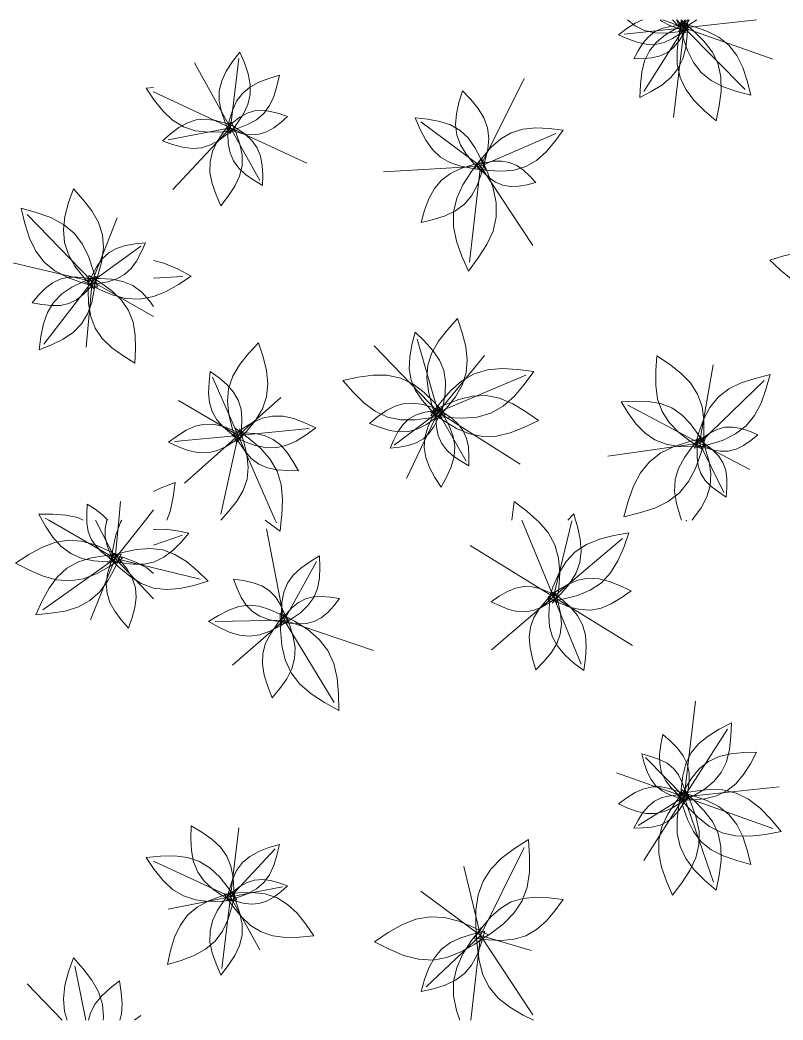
# Model space of a CAD drawing. Header units: metres. Extents: x 0 to 46.1, y -33.1 to 1.9.
# Drawn here: x 31.653 to 33.637, y -3.3 to -0.7 of the extents above; entities that cross this region are included whole.
import ezdxf

# ---------------------------------------------------------------- set-up
doc = ezdxf.new("R2010")
doc.units = ezdxf.units.M
doc.header["$LTSCALE"] = 0.02
doc.layers.add('AB_EXT_MASSIF', color=8, linetype='Continuous', lineweight=9)

msp = doc.modelspace()

# ---------------------------------------------------------------- linework, layer by layer
at = {"layer": 'AB_EXT_MASSIF', "lineweight": 9, "true_color": 0x606060, "transparency": 33554597}
for points in [[(33.3929, -0.7186), (33.3713, -0.7345), (33.3495, -0.7482), (33.3273, -0.7583), (33.3046, -0.7634), (33.2813, -0.7631), (33.2575, -0.758), (33.2333, -0.7491), (33.2089, -0.7382), (33.2305, -0.7224), (33.2523, -0.7086), (33.2713, -0.7)], [(33.3945, -0.7252), (33.3632, -0.731), (33.3328, -0.7345), (33.3038, -0.7338), (33.2769, -0.7276), (33.252, -0.7153), (33.2323, -0.7)], [(33.3883, -0.7284), (33.3647, -0.722), (33.3425, -0.7143), (33.3227, -0.7042), (33.3175, -0.7)], [(33.38, -0.72), (33.324, -0.7)], [(33.3842, -0.7322), (33.364, -0.7148), (33.3492, -0.7)], [(33.3597, -0.7222), (33.3899, -0.7)], [(33.3776, -0.7405), (33.3606, -0.7014), (33.3601, -0.7)], [(33.38, -0.72), (33.3603, -0.7)], [(33.3737, -0.7017), (33.4039, -0.7278), (33.4311, -0.7549), (33.453, -0.7838), (33.468, -0.8151), (33.4754, -0.849), (33.4758, -0.8853), (33.4709, -0.9234), (33.4631, -0.9625), (33.433, -0.9364), (33.4058, -0.9093), (33.3838, -0.8804), (33.3689, -0.8491), (33.3615, -0.8152), (33.3611, -0.7789), (33.366, -0.7408), (33.3737, -0.7017)], [(33.3658, -0.7288), (33.3812, -0.7)], [(33.3708, -0.7345), (33.3722, -0.7)], [(33.38, -0.72), (33.3731, -0.7)], [(33.38, -0.72), (33.5682, -0.7)], [(33.38, -0.72), (33.4123, -0.7)], [(33.38, -0.72), (33.3927, -0.7)], [(33.38, -0.72), (33.3824, -0.7)], [(33.38, -0.72), (33.2236, -0.7366)], [(33.3899, -0.7139), (33.3786, -0.735), (33.3664, -0.7546), (33.3524, -0.7713), (33.3361, -0.7842), (33.3172, -0.7931), (33.296, -0.7982), (33.2731, -0.8004), (33.2491, -0.8011), (33.2604, -0.78), (33.2726, -0.7604), (33.2866, -0.7437), (33.3029, -0.7308), (33.3218, -0.7219), (33.343, -0.7168), (33.3659, -0.7146), (33.3899, -0.7139)], [(33.3887, -0.7064), (33.3873, -0.7397), (33.3838, -0.7717), (33.3763, -0.8012), (33.3636, -0.8273), (33.3453, -0.8499), (33.3218, -0.8691), (33.2943, -0.8858), (33.2646, -0.9011), (33.266, -0.8677), (33.2695, -0.8358), (33.2769, -0.8063), (33.2896, -0.7802), (33.308, -0.7576), (33.3315, -0.7384), (33.359, -0.7217), (33.3887, -0.7064)], [(33.38, -0.72), (33.2745, -0.8855)], [(33.38, -0.72), (33.3522, -0.9536)], [(33.367, -0.7068), (33.404, -0.7168), (33.4389, -0.7289), (33.47, -0.7449), (33.496, -0.7657), (33.5166, -0.792), (33.5321, -0.8233), (33.5438, -0.8584), (33.5533, -0.8955), (33.5163, -0.8855), (33.4814, -0.8734), (33.4503, -0.8575), (33.4243, -0.8366), (33.4037, -0.8103), (33.3882, -0.779), (33.3765, -0.7439), (33.367, -0.7068)], [(33.38, -0.72), (33.5384, -0.8804)], [(33.38, -0.72), (33.6103, -0.8022)], [(32.1982, -0.9948), (32.1861, -0.9665), (32.1763, -0.9385), (32.1708, -0.911), (32.171, -0.8842), (32.1773, -0.8582), (32.1892, -0.8328), (32.2055, -0.808), (32.2241, -0.7835), (32.2362, -0.8118), (32.246, -0.8398), (32.2515, -0.8673), (32.2513, -0.8941), (32.245, -0.9201), (32.2331, -0.9454), (32.2168, -0.9703), (32.1982, -0.9948)], [(32.2, -0.98), (32.222, -0.8004)], [(32.2, -0.98), (32.1064, -0.8111)], [(32.1904, -0.9903), (32.1969, -0.962), (32.2049, -0.9352), (32.216, -0.9112), (32.231, -0.8909), (32.2502, -0.8745), (32.2734, -0.8618), (32.2995, -0.8519), (32.3273, -0.8435), (32.3209, -0.8718), (32.3128, -0.8986), (32.3017, -0.9226), (32.2867, -0.9429), (32.2675, -0.9593), (32.2444, -0.972), (32.2182, -0.9819), (32.1904, -0.9903)], [(32.85, -1.08), (32.964, -0.8519)], [(32, -0.9057), (31.9805, -0.8776), (32, -0.8759)], [(32, -0.8867), (31.9993, -0.8864)], [(32.2, -0.98), (32, -0.8867)], [(32.2165, -0.9877), (32.179, -0.9911), (32.1427, -0.9919), (32.1087, -0.9879), (32.0776, -0.9775), (32.0497, -0.9603), (32.0247, -0.9369), (32.002, -0.9086), (32, -0.9057)], [(32.8535, -1.0947), (32.8319, -1.0721), (32.8127, -1.0489), (32.7977, -1.0247), (32.7884, -0.9991), (32.7852, -0.9721), (32.7875, -0.9437), (32.7942, -0.9143), (32.8032, -0.8844), (32.8248, -0.907), (32.844, -0.9302), (32.859, -0.9544), (32.8683, -0.98), (32.8716, -1.007), (32.8692, -1.0354), (32.8625, -1.0648), (32.8535, -1.0947)], [(32.1888, -0.9822), (32.2065, -0.9667), (32.2245, -0.953), (32.2432, -0.9426), (32.2627, -0.9364), (32.283, -0.9348), (32.3042, -0.9375), (32.3261, -0.9435), (32.3482, -0.9512), (32.3306, -0.9666), (32.3126, -0.9803), (32.2939, -0.9908), (32.2744, -0.997), (32.2541, -0.9985), (32.2329, -0.9958), (32.211, -0.9899), (32.1888, -0.9822)], [(32.2133, -0.9774), (32.1922, -0.9959), (32.1708, -1.0122), (32.1485, -1.0246), (32.1253, -1.032), (32.101, -1.0339), (32.0757, -1.0307), (32.0497, -1.0236), (32.0232, -1.0144), (32.0443, -0.9959), (32.0658, -0.9796), (32.088, -0.9671), (32.1112, -0.9598), (32.1355, -0.9579), (32.1608, -0.9611), (32.1869, -0.9682), (32.2133, -0.9774)], [(32.8628, -1.0895), (32.8301, -1.0858), (32.799, -1.0802), (32.7706, -1.0708), (32.7459, -1.0565), (32.725, -1.037), (32.7078, -1.0126), (32.6933, -0.9844), (32.6804, -0.9543), (32.713, -0.9579), (32.7441, -0.9636), (32.7725, -0.9729), (32.7973, -0.9872), (32.8181, -1.0067), (32.8353, -1.0312), (32.8498, -1.0593), (32.8628, -1.0895)], [(32.2, -0.98), (32.0384, -1.0114)], [(32.2, -0.98), (32.05, -1.1408)], [(32.2019, -0.9647), (32.2144, -0.994), (32.2246, -1.023), (32.2302, -1.0514), (32.23, -1.0792), (32.2235, -1.1061), (32.2111, -1.1324), (32.1943, -1.1581), (32.175, -1.1835), (32.1625, -1.1542), (32.1523, -1.1252), (32.1467, -1.0967), (32.1469, -1.069), (32.1534, -1.042), (32.1658, -1.0158), (32.1826, -0.9901), (32.2019, -0.9647)], [(32.1937, -0.9687), (32.2167, -0.9824), (32.2379, -0.9971), (32.2557, -1.0136), (32.2693, -1.0325), (32.2781, -1.054), (32.2827, -1.0779), (32.2839, -1.1036), (32.2834, -1.1304), (32.2604, -1.1167), (32.2392, -1.102), (32.2214, -1.0855), (32.2078, -1.0666), (32.199, -1.045), (32.1944, -1.0211), (32.1932, -0.9954), (32.1937, -0.9687)], [(32.2, -0.98), (32.2762, -1.1174)], [(32.2, -0.98), (32.3983, -1.0724)], [(32.85, -1.08), (32.695, -0.9651)], [(32.8338, -1.087), (32.8554, -1.0577), (32.8781, -1.0309), (32.9029, -1.0089), (32.9303, -0.993), (32.9606, -0.9838), (32.9936, -0.9808), (33.0287, -0.9825), (33.0648, -0.9868), (33.0432, -1.0161), (33.0205, -1.0429), (32.9958, -1.0649), (32.9684, -1.0808), (32.938, -1.09), (32.905, -1.093), (32.87, -1.0913), (32.8338, -1.087)], [(32.85, -1.08), (33.0463, -0.9948)], [(32.8524, -1.0595), (32.8695, -1.0986), (32.8834, -1.1374), (32.8912, -1.1754), (32.8913, -1.2126), (32.8828, -1.2488), (32.8665, -1.2841), (32.8442, -1.3187), (32.8187, -1.3529), (32.8015, -1.3138), (32.7877, -1.275), (32.7798, -1.237), (32.7798, -1.1998), (32.7882, -1.1636), (32.8045, -1.1283), (32.8268, -1.0937), (32.8524, -1.0595)], [(32.85, -1.08), (32.598, -1.0952)], [(32.8616, -1.069), (32.8523, -1.1007), (32.8412, -1.1306), (32.827, -1.1571), (32.8085, -1.1792), (32.7854, -1.1965), (32.7582, -1.2093), (32.7277, -1.2187), (32.6955, -1.2263), (32.7049, -1.1946), (32.7159, -1.1647), (32.7302, -1.1382), (32.7487, -1.1161), (32.7717, -1.0988), (32.799, -1.086), (32.8294, -1.0766), (32.8616, -1.069)], [(32.85, -1.08), (32.8214, -1.3295)], [(32.8391, -1.0768), (32.8619, -1.0712), (32.8842, -1.0674), (32.9055, -1.0668), (32.9255, -1.0703), (32.9443, -1.0783), (32.9618, -1.0905), (32.9784, -1.1059), (32.9944, -1.1229), (32.9717, -1.1284), (32.9494, -1.1322), (32.9281, -1.1329), (32.908, -1.1293), (32.8893, -1.1213), (32.8718, -1.1092), (32.8552, -1.0938), (32.8391, -1.0768)], [(32.85, -1.08), (32.9863, -1.2863)], [(31.8436, -1.3982), (31.8183, -1.3695), (31.7957, -1.3403), (31.7785, -1.31), (31.7683, -1.2783), (31.7655, -1.2451), (31.7697, -1.2105), (31.7792, -1.1748), (31.7915, -1.1386), (31.8169, -1.1672), (31.8394, -1.1965), (31.8566, -1.2268), (31.8669, -1.2585), (31.8697, -1.2917), (31.8655, -1.3263), (31.856, -1.3619), (31.8436, -1.3982)], [(31.8539, -1.3944), (31.8142, -1.3832), (31.7767, -1.3698), (31.7435, -1.3523), (31.7157, -1.3296), (31.6938, -1.3011), (31.6774, -1.2673), (31.6653, -1.2294), (31.6554, -1.1893), (31.6951, -1.2005), (31.7325, -1.2139), (31.7658, -1.2314), (31.7936, -1.2541), (31.8154, -1.2826), (31.8318, -1.3164), (31.844, -1.3543), (31.8539, -1.3944)], [(31.84, -1.38), (31.6712, -1.2057)], [(31.84, -1.38), (31.905, -1.214)], [(31.8295, -1.3876), (31.8404, -1.3632), (31.8524, -1.3405), (31.8666, -1.3208), (31.8837, -1.3052), (31.9039, -1.2938), (31.927, -1.2865), (31.9523, -1.2821), (31.9788, -1.2795), (31.968, -1.3039), (31.956, -1.3266), (31.9418, -1.3462), (31.9247, -1.3619), (31.9045, -1.3732), (31.8814, -1.3806), (31.8561, -1.3849), (31.8295, -1.3876)], [(31.84, -1.38), (31.9669, -1.2881)], [(32, -1.3251), (32.0266, -1.3323), (32.0623, -1.3474), (32.0981, -1.3657), (32.0645, -1.3878), (32.0308, -1.4068), (32, -1.4189)], [(33.8579, -1.3842), (33.8216, -1.3953), (33.786, -1.4035), (33.7517, -1.4065), (33.7189, -1.4028), (33.6879, -1.3916), (33.6585, -1.3736), (33.6303, -1.3504), (33.6027, -1.3244), (33.639, -1.3133), (33.6745, -1.3051), (33.7089, -1.302), (33.7417, -1.3058), (33.7727, -1.317), (33.8021, -1.335), (33.8303, -1.3582), (33.8579, -1.3842)], [(31.84, -1.38), (31.6231, -1.3292)], [(31.8517, -1.3759), (31.8351, -1.3954), (31.8179, -1.4131), (31.7995, -1.4274), (31.7794, -1.4372), (31.7577, -1.4422), (31.7344, -1.4427), (31.7098, -1.4399), (31.6846, -1.4351), (31.7012, -1.4156), (31.7184, -1.3979), (31.7369, -1.3836), (31.7569, -1.3737), (31.7786, -1.3688), (31.802, -1.3682), (31.8265, -1.3711), (31.8517, -1.3759)], [(31.8504, -1.3666), (31.8458, -1.4013), (31.8391, -1.4343), (31.8284, -1.4643), (31.8127, -1.4903), (31.7915, -1.512), (31.7651, -1.5298), (31.7348, -1.5446), (31.7024, -1.5577), (31.707, -1.5231), (31.7137, -1.4901), (31.7244, -1.4601), (31.7401, -1.4341), (31.7613, -1.4123), (31.7877, -1.3945), (31.818, -1.3798), (31.8504, -1.3666)], [(31.8261, -1.3721), (31.8591, -1.3718), (31.8908, -1.3736), (31.9202, -1.3795), (31.9465, -1.3907), (31.9697, -1.4076), (31.9898, -1.4298), (32, -1.4448)], [(31.8316, -1.364), (31.8632, -1.3838), (31.8922, -1.405), (31.9166, -1.4286), (31.9349, -1.4553), (31.9466, -1.4856), (31.9522, -1.5191), (31.9531, -1.555), (31.9515, -1.5922), (31.9199, -1.5724), (31.8909, -1.5513), (31.8665, -1.5277), (31.8482, -1.5009), (31.8365, -1.4707), (31.8309, -1.4372), (31.83, -1.4013), (31.8316, -1.364)], [(32, -1.3711), (32.0759, -1.3669)], [(31.84, -1.38), (31.7143, -1.5425)], [(32, -1.4189), (31.9967, -1.4202), (31.9622, -1.4261), (31.9273, -1.424), (31.892, -1.4145), (31.8564, -1.3993), (31.8206, -1.3811)], [(31.84, -1.38), (31.8251, -1.5503)], [(31.84, -1.38), (32, -1.4707)], [(32.7362, -1.7383), (32.7239, -1.7017), (32.7145, -1.6657), (32.7104, -1.6307), (32.7133, -1.5972), (32.7238, -1.5652), (32.7413, -1.5347), (32.7641, -1.5053), (32.7899, -1.4765), (32.8022, -1.5131), (32.8116, -1.5491), (32.8157, -1.5841), (32.8128, -1.6176), (32.8023, -1.6495), (32.7848, -1.6801), (32.762, -1.7095), (32.7362, -1.7383)], [(32.7445, -1.7357), (32.7202, -1.7124), (32.6983, -1.6884), (32.681, -1.6631), (32.6697, -1.6361), (32.6649, -1.6072), (32.666, -1.5766), (32.6717, -1.5447), (32.6799, -1.512), (32.7042, -1.5353), (32.7261, -1.5592), (32.7434, -1.5845), (32.7547, -1.6116), (32.7595, -1.6404), (32.7584, -1.6711), (32.7527, -1.703), (32.7445, -1.7357)], [(32.74, -1.72), (32.6851, -1.5299)], [(32.216, -1.7981), (32.2043, -1.7616), (32.1954, -1.7257), (32.1919, -1.691), (32.1953, -1.6578), (32.2061, -1.6262), (32.2239, -1.5962), (32.247, -1.5673), (32.273, -1.539), (32.2847, -1.5756), (32.2936, -1.6115), (32.2971, -1.6462), (32.2937, -1.6794), (32.2829, -1.711), (32.2651, -1.741), (32.242, -1.7699), (32.216, -1.7981)], [(32.74, -1.72), (32.5738, -1.5468)], [(32.74, -1.72), (32.8605, -1.5725)], [(33.4284, -1.8171), (33.3957, -1.7953), (33.3657, -1.7722), (33.3407, -1.7467), (33.3222, -1.718), (33.3107, -1.6858), (33.3058, -1.6504), (33.3058, -1.6125), (33.3086, -1.5733), (33.3413, -1.5951), (33.3713, -1.6182), (33.3963, -1.6437), (33.4148, -1.6724), (33.4262, -1.7046), (33.4312, -1.74), (33.4311, -1.7779), (33.4284, -1.8171)], [(32.7212, -1.728), (32.7464, -1.6943), (32.7729, -1.6635), (32.8017, -1.6382), (32.8335, -1.6201), (32.8687, -1.6097), (32.9069, -1.6065), (32.9474, -1.6088), (32.9891, -1.614), (32.9639, -1.6477), (32.9375, -1.6785), (32.9087, -1.7038), (32.8768, -1.7219), (32.8417, -1.7323), (32.8035, -1.7355), (32.763, -1.7332), (32.7212, -1.728)], [(33.42, -1.8), (33.4552, -1.5964)], [(32.2255, -1.7925), (32.2027, -1.7759), (32.182, -1.7583), (32.1649, -1.7392), (32.1526, -1.7181), (32.1454, -1.6946), (32.143, -1.6691), (32.1443, -1.642), (32.1475, -1.614), (32.1702, -1.6307), (32.191, -1.6482), (32.2081, -1.6673), (32.2204, -1.6884), (32.2276, -1.7119), (32.2299, -1.7374), (32.2287, -1.7645), (32.2255, -1.7925)], [(32.22, -1.78), (32.1537, -1.6283)], [(32.7587, -1.7262), (32.7189, -1.7345), (32.68, -1.7398), (32.643, -1.7396), (32.6084, -1.7323), (32.5764, -1.7173), (32.5467, -1.6952), (32.5189, -1.6676), (32.492, -1.6371), (32.5318, -1.6288), (32.5707, -1.6235), (32.6077, -1.6237), (32.6423, -1.631), (32.6743, -1.646), (32.704, -1.6681), (32.7318, -1.6957), (32.7587, -1.7262)], [(32.74, -1.72), (32.9677, -1.6231)], [(33.4062, -1.8134), (33.4169, -1.7752), (33.4297, -1.7391), (33.4465, -1.7071), (33.4683, -1.6803), (33.4957, -1.6593), (33.5282, -1.6434), (33.5646, -1.6317), (33.6031, -1.6221), (33.5924, -1.6603), (33.5796, -1.6963), (33.5629, -1.7284), (33.541, -1.7551), (33.5136, -1.7762), (33.4811, -1.792), (33.4447, -1.8038), (33.4062, -1.8134)], [(33.42, -1.8), (33.5874, -1.6374)], [(32.22, -1.78), (32.0648, -1.6889)], [(32.22, -1.78), (32.3308, -1.6816)], [(32.7204, -1.7184), (32.7571, -1.7009), (32.7936, -1.6864), (32.8296, -1.6777), (32.865, -1.6765), (32.8997, -1.6834), (32.9339, -1.6978), (32.9675, -1.718), (33.001, -1.7412), (32.9642, -1.7588), (32.9277, -1.7732), (32.8917, -1.7819), (32.8563, -1.7831), (32.8216, -1.7762), (32.7874, -1.7618), (32.7538, -1.7417), (32.7204, -1.7184)], [(32.7534, -1.7178), (32.7317, -1.7357), (32.7096, -1.7514), (32.6869, -1.7632), (32.6634, -1.7698), (32.639, -1.7709), (32.6137, -1.7669), (32.5878, -1.759), (32.5616, -1.7489), (32.5833, -1.7311), (32.6054, -1.7154), (32.6281, -1.7036), (32.6516, -1.6969), (32.676, -1.6958), (32.7013, -1.6998), (32.7272, -1.7078), (32.7534, -1.7178)], [(32.7494, -1.713), (32.7399, -1.7353), (32.7294, -1.7561), (32.7168, -1.7742), (32.7015, -1.7888), (32.6832, -1.7994), (32.6623, -1.8065), (32.6394, -1.8108), (32.6153, -1.8136), (32.6247, -1.7913), (32.6353, -1.7704), (32.6479, -1.7523), (32.6632, -1.7378), (32.6814, -1.7272), (32.7023, -1.7201), (32.7253, -1.7158), (32.7494, -1.713)], [(32.7394, -1.7053), (32.7557, -1.7309), (32.7697, -1.7566), (32.7793, -1.7825), (32.7834, -1.8086), (32.7814, -1.8349), (32.7738, -1.8615), (32.762, -1.8882), (32.7478, -1.915), (32.7315, -1.8894), (32.7175, -1.8637), (32.7078, -1.8378), (32.7037, -1.8117), (32.7057, -1.7854), (32.7133, -1.7589), (32.7252, -1.7321), (32.7394, -1.7053)], [(32.734, -1.7096), (32.7556, -1.722), (32.7755, -1.7353), (32.7924, -1.7504), (32.8053, -1.7678), (32.8139, -1.7877), (32.8186, -1.8099), (32.8201, -1.8339), (32.82, -1.8588), (32.7984, -1.8464), (32.7785, -1.833), (32.7616, -1.8179), (32.7486, -1.8005), (32.74, -1.7806), (32.7354, -1.7584), (32.7339, -1.7345), (32.734, -1.7096)], [(33.4354, -1.8081), (33.3995, -1.8096), (33.365, -1.8086), (33.3328, -1.8032), (33.3037, -1.7919), (33.278, -1.7743), (33.2553, -1.7508), (33.2351, -1.7228), (33.2161, -1.6924), (33.2519, -1.6909), (33.2864, -1.6918), (33.3186, -1.6973), (33.3477, -1.7086), (33.3734, -1.7262), (33.3961, -1.7497), (33.4164, -1.7777), (33.4354, -1.8081)], [(33.42, -1.8), (33.2336, -1.7016)], [(32.2048, -1.7815), (32.2304, -1.763), (32.2563, -1.747), (32.2826, -1.7354), (32.3094, -1.7296), (32.3369, -1.73), (32.3649, -1.7363), (32.3934, -1.7471), (32.4221, -1.7602), (32.3965, -1.7787), (32.3707, -1.7947), (32.3444, -1.8063), (32.3175, -1.8121), (32.29, -1.8117), (32.262, -1.8054), (32.2335, -1.7946), (32.2048, -1.7815)], [(32.74, -1.72), (32.626, -1.8056)], [(32.74, -1.72), (32.658, -1.8925)], [(32.74, -1.72), (32.8131, -1.8468)], [(32.74, -1.72), (32.9529, -1.8548)], [(32.2336, -1.7787), (32.2107, -1.7952), (32.1875, -1.8096), (32.164, -1.82), (32.1399, -1.8252), (32.1153, -1.8247), (32.0902, -1.8191), (32.0647, -1.8095), (32.039, -1.7977), (32.0619, -1.7812), (32.0851, -1.7668), (32.1086, -1.7564), (32.1327, -1.7512), (32.1573, -1.7516), (32.1824, -1.7573), (32.2079, -1.7669), (32.2336, -1.7787)], [(32.2237, -1.7631), (32.2346, -1.7971), (32.2429, -1.8306), (32.2462, -1.8629), (32.243, -1.8938), (32.2329, -1.9232), (32.2163, -1.9512), (32.1948, -1.9781), (32.1747, -2)], [(32.2118, -1.7613), (32.2459, -1.7862), (32.277, -1.8125), (32.3027, -1.8411), (32.3212, -1.8729), (32.3319, -1.9081), (32.3355, -1.9464), (32.3336, -1.987), (32.3321, -2)], [(32.22, -1.78), (32.4047, -1.7619)], [(33.4086, -1.8016), (33.4273, -1.7869), (33.4462, -1.7739), (33.4656, -1.7643), (33.4856, -1.759), (33.5063, -1.7584), (33.5276, -1.7622), (33.5494, -1.7693), (33.5714, -1.7782), (33.5528, -1.793), (33.5339, -1.806), (33.5145, -1.8156), (33.4945, -1.8209), (33.4738, -1.8214), (33.4525, -1.8177), (33.4307, -1.8106), (33.4086, -1.8016)], [(32.22, -1.78), (32.0546, -1.7962)], [(32.22, -1.78), (32.0801, -1.9042)], [(32.22, -1.78), (32.1749, -1.9851)], [(32.2082, -1.7731), (32.2364, -1.7732), (32.2636, -1.7752), (32.2887, -1.7806), (32.3111, -1.7905), (32.3307, -1.8053), (32.3477, -1.8245), (32.3626, -1.8473), (32.3765, -1.8718), (32.3483, -1.8717), (32.3212, -1.8698), (32.2961, -1.8643), (32.2736, -1.8544), (32.254, -1.8397), (32.237, -1.8204), (32.2221, -1.7977), (32.2082, -1.7731)], [(32.22, -1.78), (32.3161, -2)], [(33.4349, -1.7855), (33.4233, -1.8268), (33.4095, -1.8657), (33.3914, -1.9003), (33.3679, -1.9291), (33.3383, -1.9519), (33.3033, -1.9689), (33.264, -1.9816), (33.2224, -1.992), (33.234, -1.9507), (33.2478, -1.9118), (33.2659, -1.8773), (33.2894, -1.8484), (33.319, -1.8257), (33.354, -1.8086), (33.3933, -1.7959), (33.4349, -1.7855)], [(33.3731, -2), (33.3693, -1.9896), (33.3597, -1.9571), (33.355, -1.9255), (33.3567, -1.895), (33.3654, -1.8657), (33.3804, -1.8375), (33.4003, -1.8101), (33.4229, -1.7833)], [(33.4229, -1.7833), (33.4351, -1.8162), (33.4447, -1.8486), (33.4494, -1.8802), (33.4477, -1.9108), (33.439, -1.9401), (33.424, -1.9683), (33.4041, -1.9956), (33.4004, -2)], [(33.4148, -1.7894), (33.4351, -1.8029), (33.4537, -1.8172), (33.4692, -1.833), (33.4806, -1.8508), (33.4877, -1.8708), (33.4908, -1.8927), (33.4908, -1.9162), (33.4891, -1.9405), (33.4688, -1.927), (33.4502, -1.9127), (33.4347, -1.8969), (33.4232, -1.8791), (33.4161, -1.8591), (33.4131, -1.8372), (33.4131, -1.8137), (33.4148, -1.7894)], [(33.42, -1.8), (33.1811, -1.8343)], [(33.42, -1.8), (33.4831, -1.9284)], [(33.42, -1.8), (33.5502, -1.8687)], [(32, -1.9259), (32.0197, -1.9165), (32.0561, -1.9022), (32.0506, -1.941), (32.0428, -1.9779), (32.0347, -2)], [(31.8266, -2), (31.8263, -1.9836), (31.8276, -1.959), (31.8484, -1.9722), (31.8674, -1.9864), (31.8812, -2)], [(31.9097, -2), (31.9144, -1.952)], [(31.9789, -2), (32, -1.9733)], [(32.9318, -2), (32.9322, -1.9933), (32.9379, -1.9519), (32.971, -1.9773), (32.9968, -2)], [(31.7101, -2), (31.7015, -1.9849), (31.7371, -1.9849), (31.7715, -1.9872), (31.8032, -1.9938), (31.8174, -2)], [(31.9149, -2.1087), (31.8793, -2.1087), (31.8449, -2.1064), (31.8132, -2.0997), (31.7847, -2.0873), (31.7598, -2.0688), (31.7382, -2.0445), (31.7191, -2.0159), (31.7101, -2)], [(31.7275, -2), (31.7185, -1.9948)], [(31.9, -2.1), (31.7275, -2)], [(31.9054, -2.1106), (31.8847, -2.0973), (31.8656, -2.0832), (31.8496, -2.0674), (31.8377, -2.0496), (31.8302, -2.0295), (31.8267, -2.0073), (31.8266, -2)], [(31.9, -2.1), (31.8487, -2)], [(31.8988, -2.1122), (31.8883, -2.0892), (31.8797, -2.0664), (31.8746, -2.0439), (31.8742, -2.0219), (31.8788, -2.0004), (31.879, -2)], [(31.8882, -2.1149), (31.8938, -2.0761), (31.9016, -2.0392), (31.9139, -2.0056), (31.9173, -2)], [(31.9, -2.1), (31.9789, -2)], [(31.9, -2.1), (31.9097, -2)], [(32.3321, -2), (32.3288, -2.029), (32.2947, -2.004), (32.2899, -2)], [(32.3161, -2), (32.3194, -2.0076)], [(33.04, -2.2), (32.9577, -2)], [(32.9968, -2), (33.0012, -2.0039), (33.0259, -2.0327), (33.0435, -2.0644), (33.0533, -2.0994), (33.0561, -2.1372), (33.0534, -2.1773), (33.0477, -2.2187)], [(33.0972, -2), (33.1023, -2.017), (33.1095, -2.0495), (33.1121, -2.0809), (33.1084, -2.1107), (33.098, -2.139), (33.0814, -2.1657), (33.06, -2.1913), (33.0361, -2.2163)], [(33.0769, -2), (33.0924, -1.9838), (33.0972, -2)], [(33.3854, -2), (33.3848, -2.0034)], [(32, -2.0248), (32.0021, -2.0243), (32.0309, -2.0239), (32.0611, -2.0278), (32.0921, -2.0339), (32.0714, -2.0578), (32.05, -2.0794), (32.0271, -2.0968), (32.0023, -2.1087), (32, -2.1092)], [(32.34, -2.26), (32.2934, -2.0232)], [(33.04, -2.2), (33.0879, -2.0024)], [(31.9195, -2.0991), (31.8856, -2.1209), (31.8517, -2.1397), (31.8174, -2.1527), (31.7829, -2.1583), (31.7479, -2.1559), (31.7126, -2.146), (31.6771, -2.1305), (31.6414, -2.1119), (31.6753, -2.0901), (31.7092, -2.0713), (31.7435, -2.0583), (31.778, -2.0527), (31.813, -2.0551), (31.8482, -2.0649), (31.8838, -2.0805), (31.9195, -2.0991)], [(32, -2.0656), (32.0755, -2.0396)], [(33.0252, -2.2125), (33.0386, -2.1748), (33.0539, -2.1394), (33.0728, -2.1083), (33.0966, -2.0829), (33.1255, -2.0636), (33.1592, -2.0498), (33.1966, -2.0404), (33.236, -2.0333), (33.2227, -2.0711), (33.2074, -2.1065), (33.1884, -2.1375), (33.1647, -2.163), (33.1357, -2.1823), (33.102, -2.1961), (33.0646, -2.2055), (33.0252, -2.2125)], [(33.04, -2.2), (33.2191, -2.0477)], [(31.8818, -2.0955), (31.9189, -2.0846), (31.9554, -2.0765), (31.9906, -2.0737), (32, -2.0749)], [(32, -2.0749), (32.024, -2.0779), (32.0557, -2.0896), (32.0856, -2.1083), (32.1142, -2.1323), (32.1421, -2.1592), (32.1049, -2.1702), (32.0685, -2.1782), (32.0333, -2.181), (32, -2.1768)], [(33.04, -2.2), (32.8234, -2.0666)], [(31.9155, -2.089), (31.8992, -2.1248), (31.8812, -2.1581), (31.86, -2.1868), (31.8346, -2.2097), (31.8046, -2.2261), (31.7705, -2.2366), (31.7331, -2.2426), (31.694, -2.2462), (31.7102, -2.2104), (31.7282, -2.1771), (31.7494, -2.1483), (31.7749, -2.1255), (31.8048, -2.1091), (31.839, -2.0985), (31.8764, -2.0925), (31.9155, -2.089)], [(31.9, -2.1), (31.7117, -2.2336)], [(31.9, -2.1), (31.8359, -2.2594)], [(31.8974, -2.0864), (31.9162, -2.108), (31.9328, -2.13), (31.9454, -2.1528), (31.9529, -2.1765), (31.9547, -2.2014), (31.9514, -2.2272), (31.944, -2.2538), (31.9345, -2.2808), (31.9157, -2.2592), (31.8991, -2.2372), (31.8865, -2.2144), (31.879, -2.1906), (31.8772, -2.1658), (31.8806, -2.14), (31.8879, -2.1134), (31.8974, -2.0864)], [(32, -2.1768), (31.9999, -2.1768), (31.9682, -2.1651), (31.9383, -2.1464), (31.9097, -2.1224), (31.8818, -2.0955)], [(32, -2.1092), (31.9755, -2.1146), (31.9467, -2.115), (31.9165, -2.1111), (31.8855, -2.105)], [(31.8882, -2.0876), (31.9222, -2.0975), (31.9542, -2.1093), (31.9826, -2.1245), (32, -2.1391)], [(31.9, -2.1), (32, -2.2052)], [(31.9, -2.1), (32, -2.1244)], [(32.3331, -2.2725), (32.3324, -2.243), (32.3337, -2.2145), (32.3387, -2.188), (32.3484, -2.1642), (32.3634, -2.1432), (32.3831, -2.1249), (32.4065, -2.1086), (32.4319, -2.0933), (32.4326, -2.1229), (32.4313, -2.1514), (32.4263, -2.1779), (32.4165, -2.2017), (32.4016, -2.2227), (32.3819, -2.241), (32.3585, -2.2573), (32.3331, -2.2725)], [(32, -2.1244), (32.1213, -2.1541)], [(32.34, -2.26), (32.424, -2.1077)], [(32.3499, -2.268), (32.3239, -2.264), (32.299, -2.2585), (32.2765, -2.25), (32.2571, -2.2378), (32.241, -2.2214), (32.228, -2.2012), (32.2173, -2.1781), (32.2078, -2.1535), (32.2339, -2.1575), (32.2587, -2.163), (32.2812, -2.1715), (32.3007, -2.1837), (32.3168, -2.2001), (32.3298, -2.2203), (32.3405, -2.2434), (32.3499, -2.268)], [(33.0248, -2.2012), (33.0507, -2.1833), (33.0769, -2.1678), (33.1033, -2.1568), (33.1303, -2.1516), (33.1577, -2.1526), (33.1855, -2.1595), (33.2137, -2.1708), (33.2421, -2.1845), (33.2161, -2.2024), (33.19, -2.2179), (33.1635, -2.2289), (33.1366, -2.2341), (33.1092, -2.2331), (33.0813, -2.2262), (33.0532, -2.2149), (33.0248, -2.2012)], [(33.0522, -2.1991), (33.0314, -2.2134), (33.0105, -2.2258), (32.9893, -2.2346), (32.9678, -2.2388), (32.9458, -2.2379), (32.9236, -2.2324), (32.901, -2.2233), (32.8783, -2.2124), (32.8991, -2.1981), (32.92, -2.1857), (32.9412, -2.1769), (32.9627, -2.1727), (32.9846, -2.1735), (33.0069, -2.179), (33.0295, -2.1881), (33.0522, -2.1991)], [(32.3292, -2.2642), (32.3441, -2.2455), (32.3598, -2.2285), (32.3766, -2.2147), (32.395, -2.205), (32.4152, -2.1998), (32.4369, -2.1987), (32.4599, -2.2008), (32.4835, -2.2045), (32.4685, -2.2232), (32.4529, -2.2402), (32.4361, -2.254), (32.4177, -2.2637), (32.3975, -2.2689), (32.3758, -2.27), (32.3528, -2.2679), (32.3292, -2.2642)], [(33.04, -2.2), (32.8784, -2.3374)], [(33.0435, -2.1857), (33.0521, -2.2148), (33.0585, -2.2434), (33.0607, -2.2709), (33.0575, -2.2971), (33.0484, -2.3219), (33.0338, -2.3453), (33.015, -2.3678), (32.994, -2.3897), (32.9854, -2.3606), (32.979, -2.3321), (32.9768, -2.3045), (32.98, -2.2783), (32.9891, -2.2535), (33.0037, -2.2301), (33.0225, -2.2076), (33.0435, -2.1857)], [(33.0341, -2.1856), (33.0596, -2.2052), (33.0829, -2.2257), (33.102, -2.2479), (33.1156, -2.2724), (33.1232, -2.2994), (33.1253, -2.3286), (33.1232, -2.3596), (33.1188, -2.3915), (33.0932, -2.3719), (33.07, -2.3514), (33.0509, -2.3291), (33.0373, -2.3046), (33.0297, -2.2777), (33.0276, -2.2484), (33.0297, -2.2175), (33.0341, -2.1856)], [(33.04, -2.2), (33.112, -2.375)], [(33.04, -2.2), (33.2454, -2.3265)], [(32.3548, -2.2597), (32.3287, -2.2756), (32.3025, -2.2892), (32.2762, -2.2984), (32.2498, -2.302), (32.2233, -2.2995), (32.1967, -2.2913), (32.17, -2.2788), (32.1432, -2.2639), (32.1693, -2.248), (32.1955, -2.2344), (32.2218, -2.2252), (32.2482, -2.2216), (32.2747, -2.2241), (32.3013, -2.2323), (32.3281, -2.2448), (32.3548, -2.2597)], [(32.34, -2.26), (32.1601, -2.2636)], [(32.34, -2.26), (32.2052, -2.3777)], [(32.3424, -2.2447), (32.354, -2.2745), (32.3632, -2.3038), (32.3679, -2.3324), (32.3668, -2.3602), (32.3594, -2.3869), (32.3462, -2.4128), (32.3285, -2.4379), (32.3084, -2.4627), (32.2968, -2.433), (32.2876, -2.4036), (32.2829, -2.375), (32.284, -2.3473), (32.2914, -2.3205), (32.3046, -2.2947), (32.3223, -2.2695), (32.3424, -2.2447)], [(32.3293, -2.2423), (32.3668, -2.2628), (32.4014, -2.285), (32.4309, -2.3103), (32.4536, -2.3396), (32.4691, -2.3734), (32.4777, -2.4113), (32.4812, -2.4523), (32.4819, -2.495), (32.4445, -2.4745), (32.4098, -2.4523), (32.3804, -2.427), (32.3576, -2.3976), (32.3422, -2.3639), (32.3335, -2.326), (32.33, -2.285), (32.3293, -2.2423)], [(32.34, -2.26), (32.5715, -2.3391)], [(32.34, -2.26), (32.4697, -2.4748)], [(33.38, -2.72), (33.4096, -2.4712)], [(33.3708, -2.7345), (33.3722, -2.699), (33.3759, -2.6651), (33.3839, -2.6338), (33.3974, -2.606), (33.4168, -2.5821), (33.4418, -2.5617), (33.471, -2.5439), (33.5025, -2.5277), (33.5011, -2.5631), (33.4974, -2.5971), (33.4894, -2.6284), (33.476, -2.6561), (33.4565, -2.6801), (33.4315, -2.7005), (33.4023, -2.7182), (33.3708, -2.7345)], [(33.38, -2.72), (33.492, -2.5442)], [(33.3842, -2.7322), (33.364, -2.7148), (33.3458, -2.6967), (33.3312, -2.6773), (33.3212, -2.6564), (33.3162, -2.6338), (33.3159, -2.6095), (33.3192, -2.584), (33.3244, -2.5579), (33.3446, -2.5753), (33.3628, -2.5934), (33.3774, -2.6128), (33.3874, -2.6337), (33.3924, -2.6563), (33.3927, -2.6806), (33.3894, -2.7061), (33.3842, -2.7322)], [(33.3883, -2.7284), (33.3647, -2.722), (33.3425, -2.7143), (33.3227, -2.7042), (33.3062, -2.6909), (33.2931, -2.6741), (33.2832, -2.6542), (33.2757, -2.6319), (33.2697, -2.6083), (33.2932, -2.6146), (33.3155, -2.6224), (33.3352, -2.6325), (33.3518, -2.6458), (33.3649, -2.6625), (33.3748, -2.6824), (33.3822, -2.7048), (33.3883, -2.7284)], [(33.38, -2.72), (33.2791, -2.6179)], [(33.3658, -2.7288), (33.382, -2.6984), (33.3996, -2.6703), (33.4197, -2.6463), (33.4432, -2.6277), (33.4703, -2.6149), (33.5007, -2.6076), (33.5337, -2.6044), (33.5681, -2.6034), (33.5519, -2.6338), (33.5344, -2.662), (33.5143, -2.686), (33.4908, -2.7045), (33.4637, -2.7173), (33.4332, -2.7246), (33.4002, -2.7278), (33.3658, -2.7288)], [(33.38, -2.72), (33.2039, -2.6571)], [(33.3929, -2.7186), (33.3713, -2.7345), (33.3495, -2.7482), (33.3273, -2.7583), (33.3046, -2.7634), (33.2813, -2.7631), (33.2575, -2.758), (33.2333, -2.7491), (33.2089, -2.7382), (33.2305, -2.7224), (33.2523, -2.7086), (33.2745, -2.6986), (33.2972, -2.6935), (33.3205, -2.6937), (33.3443, -2.6988), (33.3685, -2.7077), (33.3929, -2.7186)], [(33.3823, -2.7008), (33.3982, -2.7375), (33.411, -2.7739), (33.4183, -2.8096), (33.4181, -2.8444), (33.4101, -2.8783), (33.3947, -2.9113), (33.3736, -2.9436), (33.3496, -2.9756), (33.3337, -2.9388), (33.3208, -2.9025), (33.3136, -2.8668), (33.3137, -2.8319), (33.3218, -2.7981), (33.3372, -2.7651), (33.3582, -2.7327), (33.3823, -2.7008)], [(33.361, -2.7132), (33.4019, -2.7056), (33.4418, -2.701), (33.4796, -2.7019), (33.5149, -2.7101), (33.5473, -2.7261), (33.5772, -2.7494), (33.6051, -2.7782), (33.632, -2.81), (33.5911, -2.8176), (33.5512, -2.8222), (33.5134, -2.8212), (33.4781, -2.8131), (33.4457, -2.7971), (33.4158, -2.7738), (33.3879, -2.745), (33.361, -2.7132)], [(33.3737, -2.7017), (33.4039, -2.7278), (33.4311, -2.7549), (33.453, -2.7838), (33.468, -2.8151), (33.4754, -2.849), (33.4758, -2.8853), (33.4709, -2.9234), (33.4631, -2.9625), (33.433, -2.9364), (33.4058, -2.9093), (33.3838, -2.8804), (33.3689, -2.8491), (33.3615, -2.8152), (33.3611, -2.7789), (33.366, -2.7408), (33.3737, -2.7017)], [(33.38, -2.72), (33.6269, -2.6938)], [(33.3899, -2.7139), (33.3786, -2.735), (33.3664, -2.7546), (33.3524, -2.7713), (33.3361, -2.7842), (33.3172, -2.7931), (33.296, -2.7982), (33.2731, -2.8004), (33.2491, -2.8011), (33.2604, -2.78), (33.2726, -2.7604), (33.2866, -2.7437), (33.3029, -2.7308), (33.3218, -2.7219), (33.343, -2.7168), (33.3659, -2.7146), (33.3899, -2.7139)], [(33.38, -2.72), (33.2604, -2.7941)], [(33.38, -2.72), (33.2745, -2.8855)], [(33.367, -2.7068), (33.404, -2.7168), (33.4389, -2.7289), (33.47, -2.7449), (33.496, -2.7657), (33.5166, -2.792), (33.5321, -2.8233), (33.5438, -2.8584), (33.5533, -2.8955), (33.5163, -2.8855), (33.4814, -2.8734), (33.4503, -2.8575), (33.4243, -2.8366), (33.4037, -2.8103), (33.3882, -2.779), (33.3765, -2.7439), (33.367, -2.7068)], [(33.38, -2.72), (33.6103, -2.8022)], [(33.38, -2.72), (33.456, -2.9416)], [(32.2077, -2.9939), (32.1795, -2.9771), (32.1535, -2.959), (32.1315, -2.9387), (32.1149, -2.9155), (32.104, -2.889), (32.0984, -2.8597), (32.0969, -2.828), (32.0975, -2.7952), (32.1258, -2.812), (32.1518, -2.8301), (32.1737, -2.8504), (32.1904, -2.8736), (32.2013, -2.9), (32.2069, -2.9294), (32.2084, -2.9611), (32.2077, -2.9939)], [(32.2, -2.98), (32.222, -2.8004)], [(32.8406, -3.0988), (32.8379, -3.0555), (32.8381, -3.0137), (32.8438, -2.9746), (32.8567, -2.9392), (32.8773, -2.9076), (32.9051, -2.8795), (32.9384, -2.8543), (32.9747, -2.8305), (32.9774, -2.8738), (32.9772, -2.9156), (32.9715, -2.9546), (32.9586, -2.9901), (32.938, -3.0217), (32.9102, -3.0497), (32.8769, -3.075), (32.8406, -3.0988)], [(32.1904, -2.9903), (32.1969, -2.962), (32.2049, -2.9352), (32.216, -2.9112), (32.231, -2.8909), (32.2502, -2.8745), (32.2734, -2.8618), (32.2995, -2.8519), (32.3273, -2.8435), (32.3209, -2.8718), (32.3128, -2.8986), (32.3017, -2.9226), (32.2867, -2.9429), (32.2675, -2.9593), (32.2444, -2.972), (32.2182, -2.9819), (32.1904, -2.9903)], [(32.2, -2.98), (32.3163, -2.8552)], [(32.85, -3.08), (32.964, -2.8519)], [(32, -2.9057), (31.9805, -2.8776), (32, -2.8759)], [(32, -2.8759), (32.018, -2.8742), (32.0543, -2.8734), (32.0883, -2.8775), (32.1194, -2.8878), (32.1473, -2.905), (32.1723, -2.9285), (32.195, -2.9568), (32.2165, -2.9877)], [(32.2, -2.98), (32, -2.8867)], [(32.2165, -2.9877), (32.179, -2.9911), (32.1427, -2.9919), (32.1087, -2.9879), (32.0776, -2.9775), (32.0497, -2.9603), (32.0247, -2.9369), (32.002, -2.9086), (32, -2.9057)], [(32.85, -3.08), (32.8072, -2.9012)], [(32.1888, -2.9822), (32.2065, -2.9667), (32.2245, -2.953), (32.2432, -2.9426), (32.2627, -2.9364), (32.283, -2.9348), (32.3042, -2.9375), (32.3261, -2.9435), (32.3482, -2.9512), (32.3306, -2.9666), (32.3126, -2.9803), (32.2939, -2.9908), (32.2744, -2.997), (32.2541, -2.9985), (32.2329, -2.9958), (32.211, -2.9899), (32.1888, -2.9822)], [(32.2, -2.98), (32.3355, -2.9537)], [(32.2124, -2.9668), (32.2041, -3.0032), (32.1937, -3.0378), (32.1794, -3.0687), (32.1601, -3.0949), (32.1353, -3.116), (32.1054, -3.1324), (32.0717, -3.1452), (32.0359, -3.156), (32.0442, -3.1195), (32.0546, -3.085), (32.0689, -3.054), (32.0882, -3.0278), (32.113, -3.0067), (32.1428, -2.9904), (32.1765, -2.9776), (32.2124, -2.9668)], [(32.2, -2.98), (32.0384, -3.0114)], [(32.2019, -2.9647), (32.2144, -2.994), (32.2246, -3.023), (32.2302, -3.0514), (32.23, -3.0792), (32.2235, -3.1061), (32.2111, -3.1324), (32.1943, -3.1581), (32.175, -3.1835), (32.1625, -3.1542), (32.1523, -3.1252), (32.1467, -3.0967), (32.1469, -3.069), (32.1534, -3.042), (32.1658, -3.0158), (32.1826, -2.9901), (32.2019, -2.9647)], [(32.2, -2.98), (32.1772, -3.166)], [(32.1837, -2.9724), (32.2207, -2.969), (32.2566, -2.9682), (32.2902, -2.9722), (32.321, -2.9824), (32.3485, -2.9994), (32.3732, -3.0226), (32.3957, -3.0506), (32.4169, -3.0811), (32.3799, -3.0845), (32.344, -3.0853), (32.3104, -3.0813), (32.2796, -3.0711), (32.252, -3.0541), (32.2274, -3.0309), (32.2049, -3.0029), (32.1837, -2.9724)], [(32.2, -2.98), (32.2762, -3.1174)], [(32.85, -3.08), (32.695, -2.9651)], [(32.8338, -3.087), (32.8554, -3.0577), (32.8781, -3.0309), (32.9029, -3.0089), (32.9303, -2.993), (32.9606, -2.9838), (32.9936, -2.9808), (33.0287, -2.9825), (33.0648, -2.9868), (33.0432, -3.0161), (33.0205, -3.0429), (32.9958, -3.0649), (32.9684, -3.0808), (32.938, -3.09), (32.905, -3.093), (32.87, -3.0913), (32.8338, -3.087)], [(32.8708, -3.0787), (32.835, -3.1025), (32.799, -3.1231), (32.7627, -3.1375), (32.7259, -3.144), (32.6886, -3.142), (32.6508, -3.132), (32.6126, -3.116), (32.5742, -3.0966), (32.61, -3.0728), (32.646, -3.0523), (32.6823, -3.0379), (32.7191, -3.0314), (32.7564, -3.0334), (32.7942, -3.0434), (32.8324, -3.0594), (32.8708, -3.0787)], [(32.7966, -3.3), (32.7877, -3.275), (32.7798, -3.237), (32.7798, -3.1998), (32.7882, -3.1636), (32.8045, -3.1283), (32.8268, -3.0937), (32.8524, -3.0595)], [(32.9876, -3.3), (32.9614, -3.287), (32.9264, -3.2665), (32.8964, -3.2428), (32.8728, -3.2148), (32.8563, -3.1822), (32.8463, -3.1452), (32.8412, -3.105), (32.8388, -3.063)], [(32.8616, -3.069), (32.8523, -3.1007), (32.8412, -3.1306), (32.827, -3.1571), (32.8085, -3.1792), (32.7854, -3.1965), (32.7582, -3.2093), (32.7277, -3.2187), (32.6955, -3.2263), (32.7049, -3.1946), (32.7159, -3.1647), (32.7302, -3.1382), (32.7487, -3.1161), (32.7717, -3.0988), (32.799, -3.086), (32.8294, -3.0766), (32.8616, -3.069)], [(32.85, -3.08), (32.7088, -3.2137)], [(32.85, -3.08), (32.8247, -3.3)], [(32.85, -3.08), (32.9863, -3.2863)], [(32.85, -3.08), (32.982, -3.1192)], [(31.7753, -3.3), (31.7683, -3.2783), (31.7655, -3.2451), (31.7697, -3.2105), (31.7792, -3.1748), (31.7915, -3.1386), (31.8169, -3.1672), (31.8394, -3.1965), (31.8566, -3.2268), (31.8669, -3.2585), (31.8697, -3.2917), (31.8687, -3.3)], [(31.8239, -3.3), (31.7957, -3.1593)], [(31.7625, -3.3), (31.6712, -3.2057)], [(31.8309, -3.3), (31.8358, -3.2815), (31.8481, -3.2582), (31.8657, -3.237), (31.8873, -3.2173), (31.9111, -3.1984), (31.9157, -3.2284), (31.9182, -3.2575), (31.9167, -3.285), (31.9127, -3.3)], [(31.9505, -3.3), (31.9669, -3.2881)]]:
    msp.add_lwpolyline(points, dxfattribs=at)

doc.saveas('drawing.dxf')
